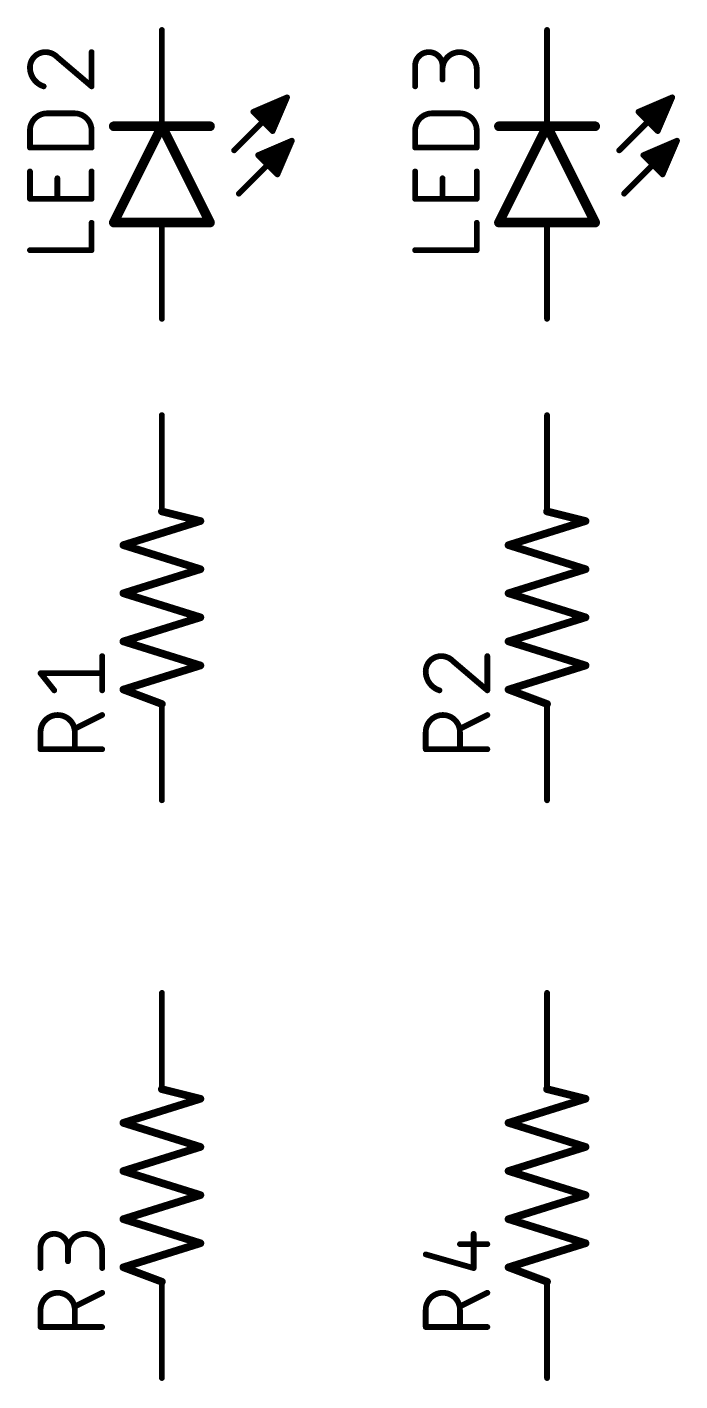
# Model space of a CAD drawing. Extents: x -1 to 180, y 0 to 264.
# Drawn here: x 26.92 to 44.15, y 58.34 to 94.06 of the extents above; entities that cross this region are included whole.
import ezdxf

# ---------------------------------------------------------------- set-up
doc = ezdxf.new("R2010")
doc.units = 0
doc.layers.add('94', color=12, linetype='CONTINUOUS')
doc.layers.add('95', color=251, linetype='CONTINUOUS')

msp = doc.modelspace()

# ---------------------------------------------------------------- linework, layer by layer
at = {"layer": '94'}
for points, const_width in [([(30.48, 93.98), (30.48, 91.44)], 0.1524), ([(40.64, 93.98), (40.64, 91.44)], 0.1524), ([(32.385, 90.805), (33.782, 92.202)], 0.1524), ([(32.893, 91.821), (33.782, 92.202)], 0.1524), ([(33.782, 92.202), (33.401, 91.313)], 0.1524), ([(33.7385, 92.1004), (33.5449, 92.1004)], 0.1524), ([(42.545, 90.805), (43.942, 92.202)], 0.1524), ([(43.053, 91.821), (43.942, 92.202)], 0.1524), ([(43.942, 92.202), (43.561, 91.313)], 0.1524), ([(43.8985, 92.1004), (43.7049, 92.1004)], 0.1524), ([(33.401, 91.313), (32.893, 91.821)], 0.1524), ([(33.6078, 91.7956), (32.9184, 91.7956)], 0.1524), ([(33.6731, 91.948), (33.1893, 91.948)], 0.1524), ([(43.561, 91.313), (43.053, 91.821)], 0.1524), ([(43.7678, 91.7956), (43.0784, 91.7956)], 0.1524), ([(43.8331, 91.948), (43.3493, 91.948)], 0.1524), ([(29.21, 88.9), (30.48, 91.44)], 0.254), ([(29.21, 91.44), (30.48, 91.44)], 0.254), ([(30.48, 91.44), (31.75, 88.9)], 0.254), ([(30.48, 91.44), (31.75, 91.44)], 0.254), ([(33.5425, 91.6432), (33.0708, 91.6432)], 0.1524), ([(33.4772, 91.4908), (33.2232, 91.4908)], 0.1524), ([(39.37, 88.9), (40.64, 91.44)], 0.254), ([(39.37, 91.44), (40.64, 91.44)], 0.254), ([(40.64, 91.44), (41.91, 88.9)], 0.254), ([(40.64, 91.44), (41.91, 91.44)], 0.254), ([(43.7025, 91.6432), (43.2308, 91.6432)], 0.1524), ([(43.6372, 91.4908), (43.3832, 91.4908)], 0.1524), ([(32.512, 89.662), (33.909, 91.059)], 0.1524), ([(33.02, 90.678), (33.909, 91.059)], 0.1524), ([(33.4119, 91.3384), (33.3756, 91.3384)], 0.1524), ([(33.909, 91.059), (33.528, 90.17)], 0.1524), ([(33.8981, 91.0336), (33.8497, 91.0336)], 0.1524), ([(42.672, 89.662), (44.069, 91.059)], 0.1524), ([(43.18, 90.678), (44.069, 91.059)], 0.1524), ([(43.5719, 91.3384), (43.5356, 91.3384)], 0.1524), ([(44.069, 91.059), (43.688, 90.17)], 0.1524), ([(44.0581, 91.0336), (44.0097, 91.0336)], 0.1524), ([(33.528, 90.17), (33.02, 90.678)], 0.1524), ([(33.7675, 90.7288), (33.1385, 90.7288)], 0.1524), ([(33.8328, 90.8812), (33.4941, 90.8812)], 0.1524), ([(43.688, 90.17), (43.18, 90.678)], 0.1524), ([(43.9275, 90.7288), (43.2985, 90.7288)], 0.1524), ([(43.9928, 90.8812), (43.6541, 90.8812)], 0.1524), ([(33.7022, 90.5764), (33.1216, 90.5764)], 0.1524), ([(33.6369, 90.424), (33.274, 90.424)], 0.1524), ([(43.8622, 90.5764), (43.2816, 90.5764)], 0.1524), ([(43.7969, 90.424), (43.434, 90.424)], 0.1524), ([(33.5715, 90.2716), (33.4264, 90.2716)], 0.1524), ([(43.7315, 90.2716), (43.5864, 90.2716)], 0.1524), ([(29.21, 88.9), (30.48, 88.9)], 0.254), ([(30.48, 88.9), (31.75, 88.9)], 0.254), ([(30.48, 86.36), (30.48, 88.9)], 0.1524), ([(39.37, 88.9), (40.64, 88.9)], 0.254), ([(40.64, 88.9), (41.91, 88.9)], 0.254), ([(40.64, 86.36), (40.64, 88.9)], 0.1524), ([(30.48, 83.82), (30.48, 81.28)], 0.1524), ([(40.64, 83.82), (40.64, 81.28)], 0.1524), ([(29.464, 80.391), (31.496, 81.026)], 0.2032), ([(31.496, 81.026), (30.48, 81.28)], 0.2032), ([(39.624, 80.391), (41.656, 81.026)], 0.2032), ([(41.656, 81.026), (40.64, 81.28)], 0.2032), ([(31.496, 79.756), (29.464, 80.391)], 0.2032), ([(41.656, 79.756), (39.624, 80.391)], 0.2032), ([(29.464, 79.121), (31.496, 79.756)], 0.2032), ([(39.624, 79.121), (41.656, 79.756)], 0.2032), ([(31.496, 78.486), (29.464, 79.121)], 0.2032), ([(41.656, 78.486), (39.624, 79.121)], 0.2032), ([(29.464, 77.851), (31.496, 78.486)], 0.2032), ([(39.624, 77.851), (41.656, 78.486)], 0.2032), ([(31.496, 77.216), (29.464, 77.851)], 0.2032), ([(41.656, 77.216), (39.624, 77.851)], 0.2032), ([(29.464, 76.581), (31.496, 77.216)], 0.2032), ([(39.624, 76.581), (41.656, 77.216)], 0.2032), ([(30.48, 76.2), (29.464, 76.581)], 0.2032), ([(40.64, 76.2), (39.624, 76.581)], 0.2032), ([(30.48, 73.66), (30.48, 76.2)], 0.1524), ([(40.64, 73.66), (40.64, 76.2)], 0.1524), ([(30.48, 68.58), (30.48, 66.04)], 0.1524), ([(40.64, 68.58), (40.64, 66.04)], 0.1524), ([(31.496, 65.786), (30.48, 66.04)], 0.2032), ([(41.656, 65.786), (40.64, 66.04)], 0.2032), ([(29.464, 65.151), (31.496, 65.786)], 0.2032), ([(39.624, 65.151), (41.656, 65.786)], 0.2032), ([(31.496, 64.516), (29.464, 65.151)], 0.2032), ([(41.656, 64.516), (39.624, 65.151)], 0.2032), ([(29.464, 63.881), (31.496, 64.516)], 0.2032), ([(39.624, 63.881), (41.656, 64.516)], 0.2032), ([(31.496, 63.246), (29.464, 63.881)], 0.2032), ([(41.656, 63.246), (39.624, 63.881)], 0.2032), ([(29.464, 62.611), (31.496, 63.246)], 0.2032), ([(39.624, 62.611), (41.656, 63.246)], 0.2032), ([(31.496, 61.976), (29.464, 62.611)], 0.2032), ([(41.656, 61.976), (39.624, 62.611)], 0.2032), ([(29.464, 61.341), (31.496, 61.976)], 0.2032), ([(39.624, 61.341), (41.656, 61.976)], 0.2032), ([(30.48, 60.96), (29.464, 61.341)], 0.2032), ([(40.64, 60.96), (39.624, 61.341)], 0.2032), ([(30.48, 58.42), (30.48, 60.96)], 0.1524), ([(40.64, 58.42), (40.64, 60.96)], 0.1524)]:
    msp.add_lwpolyline(points, dxfattribs=dict(at, const_width=const_width))
for points, const_width in [([(30.5181, 93.98, 1), (30.4419, 93.98)], 0.0762), ([(40.6781, 93.98, 1), (40.6019, 93.98)], 0.0762), ([(33.5449, 92.1385, 1), (33.5449, 92.0623)], 0.0762), ([(33.7385, 92.0623, 1), (33.7385, 92.1385)], 0.0762), ([(33.817, 92.187, 1), (33.747, 92.217)], 0.0762), ([(33.8089, 92.1751, 1), (33.7551, 92.2289)], 0.0762), ([(33.797, 92.167, 1), (33.767, 92.237)], 0.0762), ([(43.7049, 92.1385, 1), (43.7049, 92.0623)], 0.0762), ([(43.8985, 92.0623, 1), (43.8985, 92.1385)], 0.0762), ([(43.977, 92.187, 1), (43.907, 92.217)], 0.0762), ([(43.9689, 92.1751, 1), (43.9151, 92.2289)], 0.0762), ([(43.957, 92.167, 1), (43.927, 92.237)], 0.0762), ([(32.878, 91.856, 1), (32.908, 91.786)], 0.0762), ([(32.9199, 91.8479, 1), (32.8661, 91.7941)], 0.0762), ([(32.9184, 91.8337, 1), (32.9184, 91.7575)], 0.0762), ([(33.1893, 91.9861, 1), (33.1893, 91.9099)], 0.0762), ([(33.6078, 91.7575, 1), (33.6078, 91.8337)], 0.0762), ([(33.6731, 91.9099, 1), (33.6731, 91.9861)], 0.0762), ([(43.038, 91.856, 1), (43.068, 91.786)], 0.0762), ([(43.0799, 91.8479, 1), (43.0261, 91.7941)], 0.0762), ([(43.0784, 91.8337, 1), (43.0784, 91.7575)], 0.0762), ([(43.3493, 91.9861, 1), (43.3493, 91.9099)], 0.0762), ([(43.7678, 91.7575, 1), (43.7678, 91.8337)], 0.0762), ([(43.8331, 91.9099, 1), (43.8331, 91.9861)], 0.0762), ([(29.21, 91.5035, 1), (29.21, 91.3765)], 0.127), ([(30.5368, 91.4684, 1), (30.4232, 91.4116)], 0.127), ([(30.48, 91.5035, 1), (30.48, 91.3765)], 0.127), ([(30.5368, 91.4116, 1), (30.4232, 91.4684)], 0.127), ([(30.4419, 91.44, 1), (30.5181, 91.44)], 0.0762), ([(30.48, 91.3765, 1), (30.48, 91.5035)], 0.127), ([(31.75, 91.3765, 1), (31.75, 91.5035)], 0.127), ([(33.0708, 91.6813, 1), (33.0708, 91.6051)], 0.0762), ([(33.2232, 91.5289, 1), (33.2232, 91.4527)], 0.0762), ([(33.4772, 91.4527, 1), (33.4772, 91.5289)], 0.0762), ([(33.5425, 91.6051, 1), (33.5425, 91.6813)], 0.0762), ([(39.37, 91.5035, 1), (39.37, 91.3765)], 0.127), ([(40.6968, 91.4684, 1), (40.5832, 91.4116)], 0.127), ([(40.64, 91.5035, 1), (40.64, 91.3765)], 0.127), ([(40.6968, 91.4116, 1), (40.5832, 91.4684)], 0.127), ([(40.6019, 91.44, 1), (40.6781, 91.44)], 0.0762), ([(40.64, 91.3765, 1), (40.64, 91.5035)], 0.127), ([(41.91, 91.3765, 1), (41.91, 91.5035)], 0.127), ([(43.2308, 91.6813, 1), (43.2308, 91.6051)], 0.0762), ([(43.3832, 91.5289, 1), (43.3832, 91.4527)], 0.0762), ([(43.6372, 91.4527, 1), (43.6372, 91.5289)], 0.0762), ([(43.7025, 91.6051, 1), (43.7025, 91.6813)], 0.0762), ([(33.3756, 91.3765, 1), (33.3756, 91.3003)], 0.0762), ([(33.366, 91.328, 1), (33.436, 91.298)], 0.0762), ([(33.3741, 91.2861, 1), (33.4279, 91.3399)], 0.0762), ([(33.4119, 91.3003, 1), (33.4119, 91.3765)], 0.0762), ([(33.8497, 91.0717, 1), (33.8497, 90.9955)], 0.0762), ([(33.944, 91.044, 1), (33.874, 91.074)], 0.0762), ([(33.9359, 91.0321, 1), (33.8821, 91.0859)], 0.0762), ([(33.924, 91.024, 1), (33.894, 91.094)], 0.0762), ([(33.8981, 90.9955, 1), (33.8981, 91.0717)], 0.0762), ([(43.5356, 91.3765, 1), (43.5356, 91.3003)], 0.0762), ([(43.526, 91.328, 1), (43.596, 91.298)], 0.0762), ([(43.5341, 91.2861, 1), (43.5879, 91.3399)], 0.0762), ([(43.5719, 91.3003, 1), (43.5719, 91.3765)], 0.0762), ([(44.0097, 91.0717, 1), (44.0097, 90.9955)], 0.0762), ([(44.104, 91.044, 1), (44.034, 91.074)], 0.0762), ([(44.0959, 91.0321, 1), (44.0421, 91.0859)], 0.0762), ([(44.084, 91.024, 1), (44.054, 91.094)], 0.0762), ([(44.0581, 90.9955, 1), (44.0581, 91.0717)], 0.0762), ([(32.3581, 90.8319, 1), (32.4119, 90.7781)], 0.0762), ([(33.005, 90.713, 1), (33.035, 90.643)], 0.0762), ([(33.0469, 90.7049, 1), (32.9931, 90.6511)], 0.0762), ([(33.1385, 90.7669, 1), (33.1385, 90.6907)], 0.0762), ([(33.4941, 90.9193, 1), (33.4941, 90.8431)], 0.0762), ([(33.7675, 90.6907, 1), (33.7675, 90.7669)], 0.0762), ([(33.8328, 90.8431, 1), (33.8328, 90.9193)], 0.0762), ([(42.5181, 90.8319, 1), (42.5719, 90.7781)], 0.0762), ([(43.165, 90.713, 1), (43.195, 90.643)], 0.0762), ([(43.2069, 90.7049, 1), (43.1531, 90.6511)], 0.0762), ([(43.2985, 90.7669, 1), (43.2985, 90.6907)], 0.0762), ([(43.6541, 90.9193, 1), (43.6541, 90.8431)], 0.0762), ([(43.9275, 90.6907, 1), (43.9275, 90.7669)], 0.0762), ([(43.9928, 90.8431, 1), (43.9928, 90.9193)], 0.0762), ([(33.1216, 90.6145, 1), (33.1216, 90.5383)], 0.0762), ([(33.274, 90.4621, 1), (33.274, 90.3859)], 0.0762), ([(33.6369, 90.3859, 1), (33.6369, 90.4621)], 0.0762), ([(33.7022, 90.5383, 1), (33.7022, 90.6145)], 0.0762), ([(43.2816, 90.6145, 1), (43.2816, 90.5383)], 0.0762), ([(43.434, 90.4621, 1), (43.434, 90.3859)], 0.0762), ([(43.7969, 90.3859, 1), (43.7969, 90.4621)], 0.0762), ([(43.8622, 90.5383, 1), (43.8622, 90.6145)], 0.0762), ([(33.4264, 90.3097, 1), (33.4264, 90.2335)], 0.0762), ([(33.493, 90.185, 1), (33.563, 90.155)], 0.0762), ([(33.5011, 90.1431, 1), (33.5549, 90.1969)], 0.0762), ([(33.5715, 90.2335, 1), (33.5715, 90.3097)], 0.0762), ([(43.5864, 90.3097, 1), (43.5864, 90.2335)], 0.0762), ([(43.653, 90.185, 1), (43.723, 90.155)], 0.0762), ([(43.6611, 90.1431, 1), (43.7149, 90.1969)], 0.0762), ([(43.7315, 90.2335, 1), (43.7315, 90.3097)], 0.0762), ([(32.4851, 89.6889, 1), (32.5389, 89.6351)], 0.0762), ([(42.6451, 89.6889, 1), (42.6989, 89.6351)], 0.0762), ([(29.21, 88.9635, 1), (29.21, 88.8365)], 0.127), ([(29.1532, 88.9284, 1), (29.2668, 88.8716)], 0.127), ([(30.48, 88.9635, 1), (30.48, 88.8365)], 0.127), ([(30.5181, 88.9, 1), (30.4419, 88.9)], 0.0762), ([(30.48, 88.8365, 1), (30.48, 88.9635)], 0.127), ([(31.6932, 88.8716, 1), (31.8068, 88.9284)], 0.127), ([(31.75, 88.8365, 1), (31.75, 88.9635)], 0.127), ([(39.37, 88.9635, 1), (39.37, 88.8365)], 0.127), ([(39.3132, 88.9284, 1), (39.4268, 88.8716)], 0.127), ([(40.64, 88.9635, 1), (40.64, 88.8365)], 0.127), ([(40.6781, 88.9, 1), (40.6019, 88.9)], 0.0762), ([(40.64, 88.8365, 1), (40.64, 88.9635)], 0.127), ([(41.8532, 88.8716, 1), (41.9668, 88.9284)], 0.127), ([(41.91, 88.8365, 1), (41.91, 88.9635)], 0.127), ([(30.4419, 86.36, 1), (30.5181, 86.36)], 0.0762), ([(40.6019, 86.36, 1), (40.6781, 86.36)], 0.0762), ([(30.5181, 83.82, 1), (30.4419, 83.82)], 0.0762), ([(40.6781, 83.82, 1), (40.6019, 83.82)], 0.0762), ([(30.4923, 81.3293, 1), (30.4677, 81.2307)], 0.1016), ([(30.4419, 81.28, 1), (30.5181, 81.28)], 0.0762), ([(31.5112, 80.9775, 1), (31.4808, 81.0745)], 0.1016), ([(31.4837, 80.9767, 1), (31.5083, 81.0753)], 0.1016), ([(40.6523, 81.3293, 1), (40.6277, 81.2307)], 0.1016), ([(40.6019, 81.28, 1), (40.6781, 81.28)], 0.0762), ([(41.6712, 80.9775, 1), (41.6408, 81.0745)], 0.1016), ([(41.6437, 80.9767, 1), (41.6683, 81.0753)], 0.1016), ([(29.4792, 80.4395, 1), (29.4488, 80.3425)], 0.1016), ([(29.4488, 80.4395, 1), (29.4792, 80.3425)], 0.1016), ([(39.6392, 80.4395, 1), (39.6088, 80.3425)], 0.1016), ([(39.6088, 80.4395, 1), (39.6392, 80.3425)], 0.1016), ([(31.5112, 79.7075, 1), (31.4808, 79.8045)], 0.1016), ([(31.4808, 79.7075, 1), (31.5112, 79.8045)], 0.1016), ([(41.6712, 79.7075, 1), (41.6408, 79.8045)], 0.1016), ([(41.6408, 79.7075, 1), (41.6712, 79.8045)], 0.1016), ([(29.4792, 79.1695, 1), (29.4488, 79.0725)], 0.1016), ([(29.4488, 79.1695, 1), (29.4792, 79.0725)], 0.1016), ([(39.6392, 79.1695, 1), (39.6088, 79.0725)], 0.1016), ([(39.6088, 79.1695, 1), (39.6392, 79.0725)], 0.1016), ([(31.5112, 78.4375, 1), (31.4808, 78.5345)], 0.1016), ([(31.4808, 78.4375, 1), (31.5112, 78.5345)], 0.1016), ([(41.6712, 78.4375, 1), (41.6408, 78.5345)], 0.1016), ([(41.6408, 78.4375, 1), (41.6712, 78.5345)], 0.1016), ([(29.4792, 77.8995, 1), (29.4488, 77.8025)], 0.1016), ([(29.4488, 77.8995, 1), (29.4792, 77.8025)], 0.1016), ([(39.6392, 77.8995, 1), (39.6088, 77.8025)], 0.1016), ([(39.6088, 77.8995, 1), (39.6392, 77.8025)], 0.1016), ([(31.5112, 77.1675, 1), (31.4808, 77.2645)], 0.1016), ([(31.4808, 77.1675, 1), (31.5112, 77.2645)], 0.1016), ([(41.6712, 77.1675, 1), (41.6408, 77.2645)], 0.1016), ([(41.6408, 77.1675, 1), (41.6712, 77.2645)], 0.1016), ([(29.4818, 76.6286, 1), (29.4462, 76.5334)], 0.1016), ([(29.4488, 76.6295, 1), (29.4792, 76.5325)], 0.1016), ([(39.6418, 76.6286, 1), (39.6062, 76.5334)], 0.1016), ([(39.6088, 76.6295, 1), (39.6392, 76.5325)], 0.1016), ([(30.5181, 76.2, 1), (30.4419, 76.2)], 0.0762), ([(30.4622, 76.1524, 1), (30.4978, 76.2476)], 0.1016), ([(40.6781, 76.2, 1), (40.6019, 76.2)], 0.0762), ([(40.6222, 76.1524, 1), (40.6578, 76.2476)], 0.1016), ([(30.4419, 73.66, 1), (30.5181, 73.66)], 0.0762), ([(40.6019, 73.66, 1), (40.6781, 73.66)], 0.0762), ([(30.5181, 68.58, 1), (30.4419, 68.58)], 0.0762), ([(40.6781, 68.58, 1), (40.6019, 68.58)], 0.0762), ([(30.4923, 66.0893, 1), (30.4677, 65.9907)], 0.1016), ([(30.4419, 66.04, 1), (30.5181, 66.04)], 0.0762), ([(40.6523, 66.0893, 1), (40.6277, 65.9907)], 0.1016), ([(40.6019, 66.04, 1), (40.6781, 66.04)], 0.0762), ([(31.5112, 65.7375, 1), (31.4808, 65.8345)], 0.1016), ([(31.4837, 65.7367, 1), (31.5083, 65.8353)], 0.1016), ([(41.6712, 65.7375, 1), (41.6408, 65.8345)], 0.1016), ([(41.6437, 65.7367, 1), (41.6683, 65.8353)], 0.1016), ([(29.4792, 65.1995, 1), (29.4488, 65.1025)], 0.1016), ([(29.4488, 65.1995, 1), (29.4792, 65.1025)], 0.1016), ([(39.6392, 65.1995, 1), (39.6088, 65.1025)], 0.1016), ([(39.6088, 65.1995, 1), (39.6392, 65.1025)], 0.1016), ([(31.5112, 64.4675, 1), (31.4808, 64.5645)], 0.1016), ([(31.4808, 64.4675, 1), (31.5112, 64.5645)], 0.1016), ([(41.6712, 64.4675, 1), (41.6408, 64.5645)], 0.1016), ([(41.6408, 64.4675, 1), (41.6712, 64.5645)], 0.1016), ([(29.4792, 63.9295, 1), (29.4488, 63.8325)], 0.1016), ([(29.4488, 63.9295, 1), (29.4792, 63.8325)], 0.1016), ([(39.6392, 63.9295, 1), (39.6088, 63.8325)], 0.1016), ([(39.6088, 63.9295, 1), (39.6392, 63.8325)], 0.1016), ([(31.5112, 63.1975, 1), (31.4808, 63.2945)], 0.1016), ([(31.4808, 63.1975, 1), (31.5112, 63.2945)], 0.1016), ([(41.6712, 63.1975, 1), (41.6408, 63.2945)], 0.1016), ([(41.6408, 63.1975, 1), (41.6712, 63.2945)], 0.1016), ([(29.4792, 62.6595, 1), (29.4488, 62.5625)], 0.1016), ([(29.4488, 62.6595, 1), (29.4792, 62.5625)], 0.1016), ([(39.6392, 62.6595, 1), (39.6088, 62.5625)], 0.1016), ([(39.6088, 62.6595, 1), (39.6392, 62.5625)], 0.1016), ([(31.5112, 61.9275, 1), (31.4808, 62.0245)], 0.1016), ([(31.4808, 61.9275, 1), (31.5112, 62.0245)], 0.1016), ([(41.6712, 61.9275, 1), (41.6408, 62.0245)], 0.1016), ([(41.6408, 61.9275, 1), (41.6712, 62.0245)], 0.1016), ([(29.4818, 61.3886, 1), (29.4462, 61.2934)], 0.1016), ([(29.4488, 61.3895, 1), (29.4792, 61.2925)], 0.1016), ([(39.6418, 61.3886, 1), (39.6062, 61.2934)], 0.1016), ([(39.6088, 61.3895, 1), (39.6392, 61.2925)], 0.1016), ([(30.5181, 60.96, 1), (30.4419, 60.96)], 0.0762), ([(30.4622, 60.9124, 1), (30.4978, 61.0076)], 0.1016), ([(40.6781, 60.96, 1), (40.6019, 60.96)], 0.0762), ([(40.6222, 60.9124, 1), (40.6578, 61.0076)], 0.1016), ([(30.4419, 58.42, 1), (30.5181, 58.42)], 0.0762), ([(40.6019, 58.42, 1), (40.6781, 58.42)], 0.0762)]:
    msp.add_lwpolyline(points, format="xyb", dxfattribs=dict(at, const_width=const_width))
at = {"layer": '95'}
for points, const_width in [([(27.4066, 93.3958, 0.4142), (27.0002, 92.9894)], 0.1524), ([(27.7227, 93.2603, 0.2053), (27.4066, 93.3958)], 0.1524), ([(27.4066, 93.4339, 1), (27.4066, 93.3577)], 0.0762), ([(27.4066, 93.3577, 1), (27.4066, 93.4339)], 0.0762), ([(27.7474, 93.2894, 1), (27.698, 93.2313)], 0.0762), ([(27.6951, 93.2341, 1), (27.7503, 93.2866)], 0.0762), ([(28.6639, 93.3958, 1), (28.5877, 93.3958)], 0.0762), ([(37.8827, 93.0346, 1), (37.1602, 93.0346)], 0.1524), ([(38.7858, 92.9442, 1), (37.8827, 92.9442)], 0.1524), ([(27.0002, 92.9894, 0.3252), (27.3614, 92.4927)], 0.1524), ([(27.0383, 92.9894, 1), (26.9621, 92.9894)], 0.0762), ([(26.9621, 92.9894, 1), (27.0383, 92.9894)], 0.0762), ([(37.1983, 93.0346, 1), (37.1221, 93.0346)], 0.0762), ([(37.1221, 93.0346, 1), (37.1983, 93.0346)], 0.0762), ([(37.9208, 93.0346, 1), (37.8446, 93.0346)], 0.0762), ([(37.8446, 93.0346, 1), (37.9208, 93.0346)], 0.0762), ([(37.8446, 92.9442, 1), (37.9208, 92.9442)], 0.0762), ([(38.8239, 92.9442, 1), (38.7477, 92.9442)], 0.0762), ([(38.7477, 92.9442, 1), (38.8239, 92.9442)], 0.0762), ([(27.3497, 92.4564, 1), (27.3732, 92.5289)], 0.0762), ([(28.5877, 92.4927, 1), (28.6639, 92.4927)], 0.0762), ([(28.6011, 92.4637, 1), (28.6505, 92.5217)], 0.0762), ([(37.1221, 92.4927, 1), (37.1983, 92.4927)], 0.0762), ([(37.8446, 92.6733, 1), (37.9208, 92.6733)], 0.0762), ([(38.7477, 92.4927, 1), (38.8239, 92.4927)], 0.0762), ([(27.4518, 91.7806, 0.4142), (27.0002, 91.329)], 0.1524), ([(27.4518, 91.8187, 1), (27.4518, 91.7425)], 0.0762), ([(27.4518, 91.7425, 1), (27.4518, 91.8187)], 0.0762), ([(28.6258, 91.329, 0.4142), (28.1742, 91.7806)], 0.1524), ([(28.1742, 91.8187, 1), (28.1742, 91.7425)], 0.0762), ([(28.1742, 91.7425, 1), (28.1742, 91.8187)], 0.0762), ([(37.6118, 91.7806, 0.4142), (37.1602, 91.329)], 0.1524), ([(37.6118, 91.8187, 1), (37.6118, 91.7425)], 0.0762), ([(37.6118, 91.7425, 1), (37.6118, 91.8187)], 0.0762), ([(38.7858, 91.329, 0.4142), (38.3342, 91.7806)], 0.1524), ([(38.3342, 91.8187, 1), (38.3342, 91.7425)], 0.0762), ([(38.3342, 91.7425, 1), (38.3342, 91.8187)], 0.0762), ([(27.0383, 91.329, 1), (26.9621, 91.329)], 0.0762), ([(26.9621, 91.329, 1), (27.0383, 91.329)], 0.0762), ([(28.6639, 91.329, 1), (28.5877, 91.329)], 0.0762), ([(28.5877, 91.329, 1), (28.6639, 91.329)], 0.0762), ([(37.1983, 91.329, 1), (37.1221, 91.329)], 0.0762), ([(37.1221, 91.329, 1), (37.1983, 91.329)], 0.0762), ([(38.8239, 91.329, 1), (38.7477, 91.329)], 0.0762), ([(38.7477, 91.329, 1), (38.8239, 91.329)], 0.0762), ([(27.0002, 90.9156, 1), (27.0002, 90.8394)], 0.0762), ([(26.9621, 90.8775, 1), (27.0383, 90.8775)], 0.0762), ([(28.5877, 90.8775, 1), (28.6639, 90.8775)], 0.0762), ([(28.6258, 90.8394, 1), (28.6258, 90.9156)], 0.0762), ([(37.1602, 90.9156, 1), (37.1602, 90.8394)], 0.0762), ([(37.1221, 90.8775, 1), (37.1983, 90.8775)], 0.0762), ([(38.7477, 90.8775, 1), (38.8239, 90.8775)], 0.0762), ([(38.7858, 90.8394, 1), (38.7858, 90.9156)], 0.0762), ([(27.0383, 90.2482, 1), (26.9621, 90.2482)], 0.0762), ([(27.7608, 90.0676, 1), (27.6846, 90.0676)], 0.0762), ([(28.6639, 90.2482, 1), (28.5877, 90.2482)], 0.0762), ([(37.1983, 90.2482, 1), (37.1221, 90.2482)], 0.0762), ([(37.9208, 90.0676, 1), (37.8446, 90.0676)], 0.0762), ([(38.8239, 90.2482, 1), (38.7477, 90.2482)], 0.0762), ([(27.0002, 89.5638, 1), (27.0002, 89.4876)], 0.0762), ([(26.9621, 89.5257, 1), (27.0383, 89.5257)], 0.0762), ([(27.6846, 89.5257, 1), (27.7608, 89.5257)], 0.0762), ([(28.5877, 89.5257, 1), (28.6639, 89.5257)], 0.0762), ([(28.6258, 89.4876, 1), (28.6258, 89.5638)], 0.0762), ([(37.1602, 89.5638, 1), (37.1602, 89.4876)], 0.0762), ([(37.1221, 89.5257, 1), (37.1983, 89.5257)], 0.0762), ([(37.8446, 89.5257, 1), (37.9208, 89.5257)], 0.0762), ([(38.7477, 89.5257, 1), (38.8239, 89.5257)], 0.0762), ([(38.7858, 89.4876, 1), (38.7858, 89.5638)], 0.0762), ([(28.6639, 88.8935, 1), (28.5877, 88.8935)], 0.0762), ([(38.8239, 88.8935, 1), (38.7477, 88.8935)], 0.0762), ([(27.0002, 88.2091, 1), (27.0002, 88.1329)], 0.0762), ([(28.6258, 88.1329, 1), (28.6258, 88.2091)], 0.0762), ([(37.1602, 88.2091, 1), (37.1602, 88.1329)], 0.0762), ([(38.7858, 88.1329, 1), (38.7858, 88.2091)], 0.0762), ([(28.5877, 88.171, 1), (28.6639, 88.171)], 0.0762), ([(38.7477, 88.171, 1), (38.8239, 88.171)], 0.0762), ([(28.9433, 77.4633, 1), (28.8671, 77.4633)], 0.0762), ([(37.846, 77.4633, 0.4142), (37.4396, 77.0569)], 0.1524), ([(38.1621, 77.3278, 0.2053), (37.846, 77.4633)], 0.1524), ([(37.846, 77.5014, 1), (37.846, 77.4252)], 0.0762), ([(37.846, 77.4252, 1), (37.846, 77.5014)], 0.0762), ([(39.1033, 77.4633, 1), (39.0271, 77.4633)], 0.0762), ([(38.1868, 77.3568, 1), (38.1374, 77.2988)], 0.0762), ([(38.1345, 77.3015, 1), (38.1897, 77.3541)], 0.0762), ([(27.3094, 77.0355, 1), (27.2498, 76.9879)], 0.0762), ([(27.2796, 77.0498, 1), (27.2796, 76.9736)], 0.0762), ([(28.9052, 76.9736, 1), (28.9052, 77.0498)], 0.0762), ([(37.4396, 77.0569, 0.3252), (37.8008, 76.5602)], 0.1524), ([(37.4777, 77.0569, 1), (37.4015, 77.0569)], 0.0762), ([(37.4015, 77.0569, 1), (37.4777, 77.0569)], 0.0762), ([(27.6111, 76.5364, 1), (27.6706, 76.584)], 0.0762), ([(28.8671, 76.5602, 1), (28.9433, 76.5602)], 0.0762), ([(37.7891, 76.5239, 1), (37.8126, 76.5964)], 0.0762), ([(39.0271, 76.5602, 1), (39.1033, 76.5602)], 0.0762), ([(39.0405, 76.5311, 1), (39.0899, 76.5892)], 0.0762), ([(28.1827, 75.4578, 1), (27.2796, 75.4578)], 0.1524), ([(28.9222, 75.8752, 1), (28.8882, 75.9434)], 0.0762), ([(38.3427, 75.4578, 1), (37.4396, 75.4578)], 0.1524), ([(39.0822, 75.8752, 1), (39.0482, 75.9434)], 0.0762), ([(27.3177, 75.4578, 1), (27.2415, 75.4578)], 0.0762), ([(27.2415, 75.4578, 1), (27.3177, 75.4578)], 0.0762), ([(28.2208, 75.4578, 1), (28.1446, 75.4578)], 0.0762), ([(28.1446, 75.4578, 1), (28.2208, 75.4578)], 0.0762), ([(28.1657, 75.5821, 1), (28.1998, 75.514)], 0.0762), ([(37.4777, 75.4578, 1), (37.4015, 75.4578)], 0.0762), ([(37.4015, 75.4578, 1), (37.4777, 75.4578)], 0.0762), ([(38.3808, 75.4578, 1), (38.3046, 75.4578)], 0.0762), ([(38.3046, 75.4578, 1), (38.3808, 75.4578)], 0.0762), ([(38.3257, 75.5821, 1), (38.3598, 75.514)], 0.0762), ([(27.2796, 75.0443, 1), (27.2796, 74.9681)], 0.0762), ([(27.2415, 75.0062, 1), (27.3177, 75.0062)], 0.0762), ([(28.1446, 75.0062, 1), (28.2208, 75.0062)], 0.0762), ([(28.9052, 74.9681, 1), (28.9052, 75.0443)], 0.0762), ([(37.4396, 75.0443, 1), (37.4396, 74.9681)], 0.0762), ([(37.4015, 75.0062, 1), (37.4777, 75.0062)], 0.0762), ([(38.3046, 75.0062, 1), (38.3808, 75.0062)], 0.0762), ([(39.0652, 74.9681, 1), (39.0652, 75.0443)], 0.0762), ([(28.0021, 61.862, 1), (27.2796, 61.862)], 0.1524), ([(28.9052, 61.7717, 1), (28.0021, 61.7717)], 0.1524), ([(38.7421, 62.2233, 1), (38.6659, 62.2233)], 0.0762), ([(27.3177, 61.862, 1), (27.2415, 61.862)], 0.0762), ([(27.2415, 61.862, 1), (27.3177, 61.862)], 0.0762), ([(28.0402, 61.862, 1), (27.964, 61.862)], 0.0762), ([(27.964, 61.862, 1), (28.0402, 61.862)], 0.0762), ([(27.964, 61.7717, 1), (28.0402, 61.7717)], 0.0762), ([(28.9433, 61.7717, 1), (28.8671, 61.7717)], 0.0762), ([(28.8671, 61.7717, 1), (28.9433, 61.7717)], 0.0762), ([(38.3427, 61.9904, 1), (38.3427, 61.9142)], 0.0762), ([(39.0652, 61.9142, 1), (39.0652, 61.9904)], 0.0762), ([(27.964, 61.5008, 1), (28.0402, 61.5008)], 0.0762), ([(37.4501, 61.718, 1), (37.4291, 61.6448)], 0.0762), ([(27.2415, 61.3202, 1), (27.3177, 61.3202)], 0.0762), ([(28.8671, 61.3202, 1), (28.9433, 61.3202)], 0.0762), ([(38.6659, 61.3202, 1), (38.7421, 61.3202)], 0.0762), ([(38.6935, 61.2835, 1), (38.7144, 61.3568)], 0.0762), ([(28.1827, 60.2178, 1), (27.2796, 60.2178)], 0.1524), ([(28.9222, 60.6352, 1), (28.8882, 60.7034)], 0.0762), ([(38.3427, 60.2178, 1), (37.4396, 60.2178)], 0.1524), ([(39.0822, 60.6352, 1), (39.0482, 60.7034)], 0.0762), ([(28.1657, 60.3421, 1), (28.1998, 60.274)], 0.0762), ([(38.3257, 60.3421, 1), (38.3598, 60.274)], 0.0762), ([(27.3177, 60.2178, 1), (27.2415, 60.2178)], 0.0762), ([(27.2415, 60.2178, 1), (27.3177, 60.2178)], 0.0762), ([(28.2208, 60.2178, 1), (28.1446, 60.2178)], 0.0762), ([(28.1446, 60.2178, 1), (28.2208, 60.2178)], 0.0762), ([(37.4777, 60.2178, 1), (37.4015, 60.2178)], 0.0762), ([(37.4015, 60.2178, 1), (37.4777, 60.2178)], 0.0762), ([(38.3808, 60.2178, 1), (38.3046, 60.2178)], 0.0762), ([(38.3046, 60.2178, 1), (38.3808, 60.2178)], 0.0762), ([(27.2796, 59.8043, 1), (27.2796, 59.7281)], 0.0762), ([(27.2415, 59.7662, 1), (27.3177, 59.7662)], 0.0762), ([(28.1446, 59.7662, 1), (28.2208, 59.7662)], 0.0762), ([(28.9052, 59.7281, 1), (28.9052, 59.8043)], 0.0762), ([(37.4396, 59.8043, 1), (37.4396, 59.7281)], 0.0762), ([(37.4015, 59.7662, 1), (37.4777, 59.7662)], 0.0762), ([(38.3046, 59.7662, 1), (38.3808, 59.7662)], 0.0762), ([(39.0652, 59.7281, 1), (39.0652, 59.8043)], 0.0762)]:
    msp.add_lwpolyline(points, format="xyb", dxfattribs=dict(at, const_width=const_width))
at = {"layer": '95', "const_width": 0.1524}
for points in [[(27.7227, 93.2603), (28.6258, 92.4927)], [(28.6258, 92.4927), (28.6258, 93.3958)], [(37.1602, 92.4927), (37.1602, 93.0346)], [(37.8827, 93.0346), (37.8827, 92.6733)], [(38.7858, 92.4927), (38.7858, 92.9442)], [(27.4518, 91.7806), (28.1742, 91.7806)], [(37.6118, 91.7806), (38.3342, 91.7806)], [(27.0002, 90.8775), (27.0002, 91.329)], [(28.6258, 91.329), (28.6258, 90.8775)], [(37.1602, 90.8775), (37.1602, 91.329)], [(38.7858, 91.329), (38.7858, 90.8775)], [(28.6258, 90.8775), (27.0002, 90.8775)], [(38.7858, 90.8775), (37.1602, 90.8775)], [(27.0002, 89.5257), (27.0002, 90.2482)], [(27.7227, 89.5257), (27.7227, 90.0676)], [(28.6258, 90.2482), (28.6258, 89.5257)], [(37.1602, 89.5257), (37.1602, 90.2482)], [(37.8827, 89.5257), (37.8827, 90.0676)], [(38.7858, 90.2482), (38.7858, 89.5257)], [(28.6258, 89.5257), (27.0002, 89.5257)], [(38.7858, 89.5257), (37.1602, 89.5257)], [(28.6258, 88.171), (28.6258, 88.8935)], [(38.7858, 88.171), (38.7858, 88.8935)], [(27.0002, 88.171), (28.6258, 88.171)], [(37.1602, 88.171), (38.7858, 88.171)], [(28.9052, 76.5602), (28.9052, 77.4633)], [(39.0652, 76.5602), (39.0652, 77.4633)], [(38.1621, 77.3278), (39.0652, 76.5602)], [(27.6408, 76.5602), (27.2796, 77.0117)], [(27.2796, 77.0117), (28.9052, 77.0117)], [(28.9052, 75.9093), (28.1827, 75.5481)], [(39.0652, 75.9093), (38.3427, 75.5481)], [(27.2796, 75.0062), (27.2796, 75.4578)], [(28.1827, 75.4578), (28.1827, 75.0062)], [(37.4396, 75.0062), (37.4396, 75.4578)], [(38.3427, 75.4578), (38.3427, 75.0062)], [(28.9052, 75.0062), (27.2796, 75.0062)], [(39.0652, 75.0062), (37.4396, 75.0062)], [(38.704, 61.3202), (38.704, 62.2233)], [(27.2796, 61.3202), (27.2796, 61.862)], [(28.0021, 61.862), (28.0021, 61.5008)], [(28.9052, 61.3202), (28.9052, 61.7717)], [(38.3427, 61.9523), (39.0652, 61.9523)], [(37.4396, 61.6814), (38.704, 61.3202)], [(28.9052, 60.6693), (28.1827, 60.3081)], [(39.0652, 60.6693), (38.3427, 60.3081)], [(27.2796, 59.7662), (27.2796, 60.2178)], [(28.1827, 60.2178), (28.1827, 59.7662)], [(37.4396, 59.7662), (37.4396, 60.2178)], [(38.3427, 60.2178), (38.3427, 59.7662)], [(28.9052, 59.7662), (27.2796, 59.7662)], [(39.0652, 59.7662), (37.4396, 59.7662)]]:
    msp.add_lwpolyline(points, dxfattribs=at)

doc.saveas('drawing.dxf')
